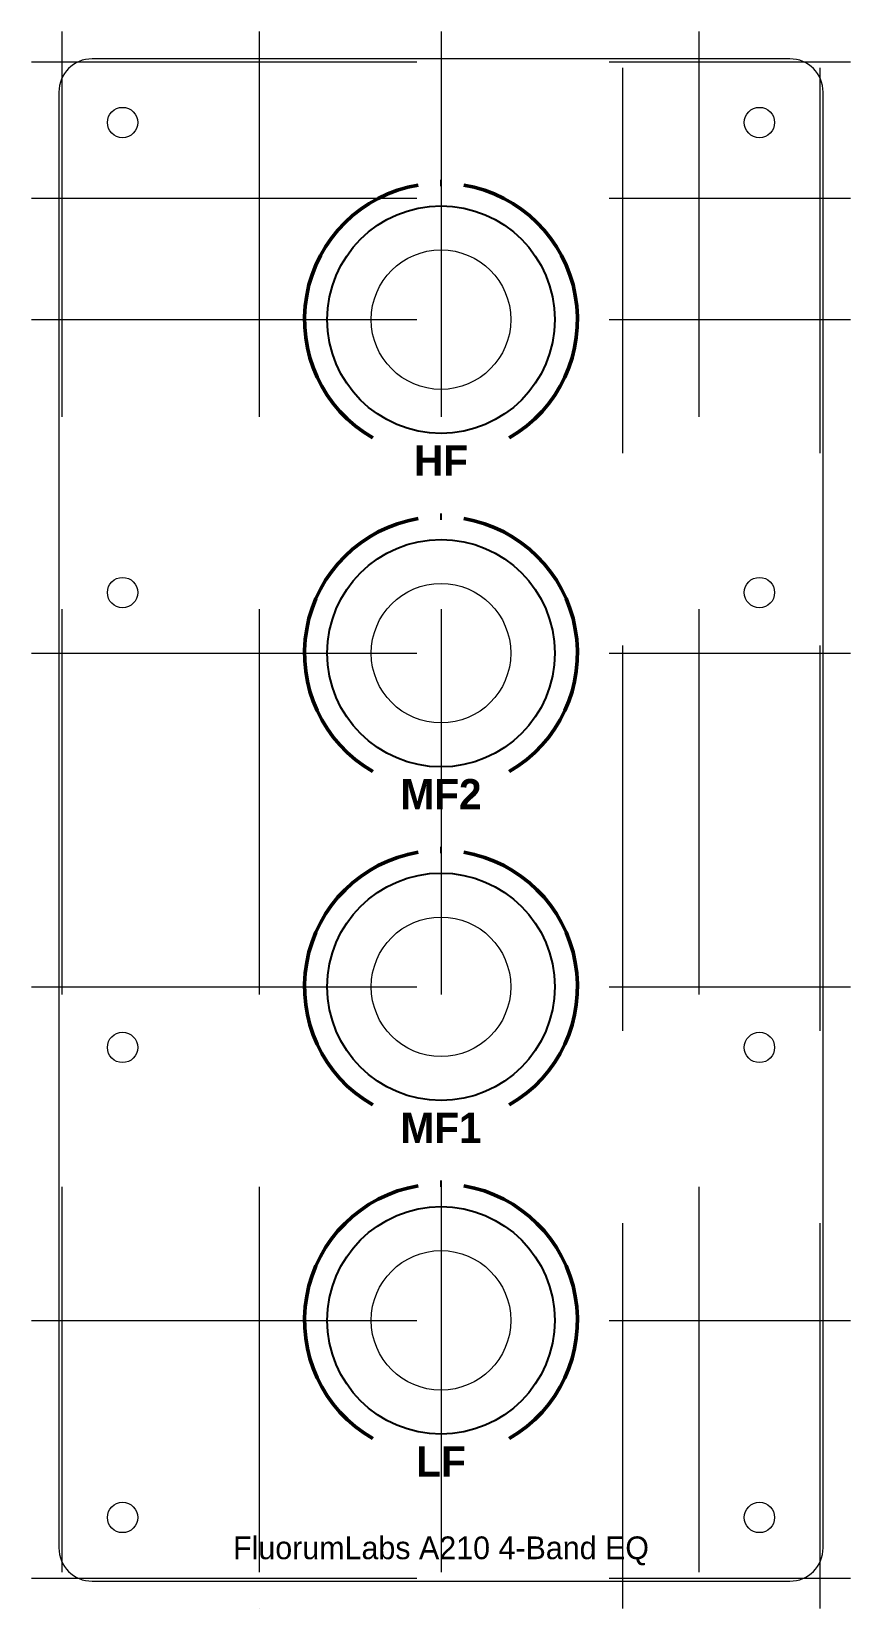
# Model space of a CAD drawing. Header units: millimetres. Extents: x -2 to 52, y -2 to 102.
import ezdxf
from ezdxf.enums import TextEntityAlignment as Align

# ---------------------------------------------------------------- set-up
doc = ezdxf.new("R2010")
doc.units = ezdxf.units.MM
doc.linetypes.add('DASHEDX2', pattern=[38.1, 25.4, -12.7])
for name, color, linetype, lineweight, true_color in [('Cut', 5, 'CONTINUOUS', 5, 0x0000ff), ('Fill', 7, 'CONTINUOUS', 20, 0x000000), ('Guide Panel', 94, 'DASHEDX2', 5, 0x008000), ('Helpers', 2, 'CONTINUOUS', 25, 0xffff00)]:
    doc.layers.add(name, color=color, linetype=linetype, lineweight=lineweight, true_color=true_color)
doc.styles.add('textstyle10', font='')
doc.styles.add('textstyle11', font='')
doc.styles.add('textstyle12', font='')
doc.styles.add('textstyle13', font='')
doc.styles.add('textstyle14', font='')
doc.styles.get('textstyle10').set_extended_font_data('Ubuntu')
doc.styles.get('textstyle11').set_extended_font_data('Ubuntu', bold=True)
doc.styles.get('textstyle12').set_extended_font_data('Ubuntu', bold=True)
doc.styles.get('textstyle13').set_extended_font_data('Ubuntu', bold=True)
doc.styles.get('textstyle14').set_extended_font_data('Ubuntu', bold=True)

msp = doc.modelspace()

# ---------------------------------------------------------------- linework, layer by layer
at = {"layer": 'Cut'}
for p, q in [((48, 100.2), (2, 100.2)), ((-0.2, 98), (-0.2, 2)), ((50.2, 2), (50.2, 98)), ((2, -0.2), (48, -0.2))]:
    msp.add_line(p, q, dxfattribs=at)
for centre, radius in [((4, 96), 1), ((46, 96), 1), ((25, 83), 4.6), ((4, 65), 1), ((25, 61), 4.6), ((46, 65), 1), ((25, 39), 4.6), ((4, 35), 1), ((46, 35), 1), ((25, 17), 4.6), ((4, 4), 1), ((46, 4), 1)]:
    msp.add_circle(centre, radius, dxfattribs=at)
for centre, start, end in [((2, 98), 90, 180), ((48, 98), 0, 90), ((2, 2), 180, 270), ((48, 2), 270, 0)]:
    msp.add_arc(centre, 2.2, start, end, dxfattribs=at)
at = {"layer": 'Fill', "lineweight": 50}
for centre, start, end in [((25, 83), 99.5941, 240), ((25, 83), 300, 80.4059), ((25, 61), 99.5941, 240), ((25, 61), 300, 80.4059), ((25, 39), 99.5941, 240), ((25, 39), 300, 80.4059), ((25, 17), 99.5941, 240), ((25, 17), 300, 80.4059)]:
    msp.add_arc(centre, 9, start, end, dxfattribs=at)
at = {"layer": 'Fill', "lineweight": 100}
for centre in [(25, 83), (25, 61), (25, 39), (25, 17)]:
    msp.add_arc(centre, 9, 89.6817, 90.3183, dxfattribs=at)
at = {"layer": 'Guide Panel'}
for p, q in [((0, 102), (0, -2)), ((13, 102), (13, -2)), ((25, 102), (25, -2)), ((37, -2), (37, 102)), ((42, 102), (42, -2)), ((50, -2), (50, 102)), ((-2, 100), (52, 100)), ((-2, 91), (52, 91)), ((-2, 83), (52, 83)), ((-2, 61), (52, 61)), ((-2, 39), (52, 39)), ((-2, 17), (52, 17)), ((-2, 0), (52, 0)), ((13, -2), (13, -2))]:
    msp.add_line(p, q, dxfattribs=at)
at = {"layer": 'Helpers'}
for centre in [(25, 83), (25, 61), (25, 39), (25, 17)]:
    msp.add_circle(centre, 7.5, dxfattribs=at)

# ---------------------------------------------------------------- texts
at = {"layer": 'Fill'}
for s, style, p in [('HF', 'textstyle11', (25, 74.7)), ('MF2', 'textstyle12', (25, 52.7)), ('MF1', 'textstyle13', (25, 30.7)), ('LF', 'textstyle14', (25, 8.7))]:
    msp.add_text(s, height=2, dxfattribs=dict(at, style=style)).set_placement(p, align=Align.TOP_CENTER)
at = {"layer": 'Fill', "style": 'textstyle10'}
msp.add_text('FluorumLabs A210 4-Band EQ', height=1.5, dxfattribs=at).set_placement((25, 2), align=Align.MIDDLE_CENTER)

doc.saveas('drawing.dxf')
